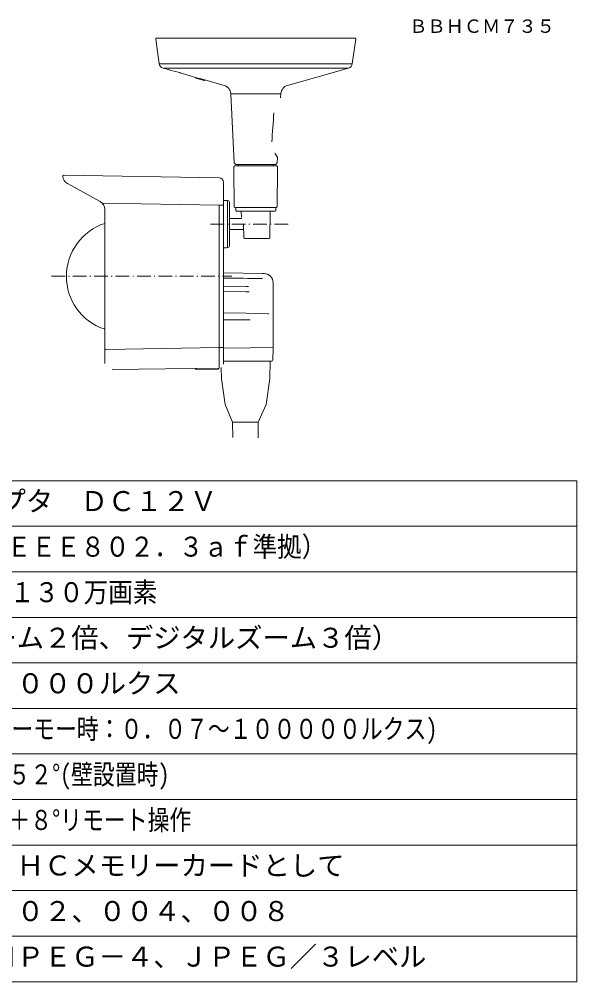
# Model space of a CAD drawing. Units: millimetres, scale not verified. Extents: x -63 to 62, y -57 to 57.
# Drawn here: x 1.3 to 62.5, y -56.7 to 48.9 of the extents above; entities that cross this region are included whole.
import ezdxf
from ezdxf.enums import TextEntityAlignment as Align

# ---------------------------------------------------------------- set-up
doc = ezdxf.new("R2010")
doc.units = ezdxf.units.MM
doc.header["$LTSCALE"] = 0.125
doc.linetypes.add('USER1', pattern=[18.5, 12, -3, 0.5, -3])
doc.layers.add('0-1_WAKU', color=1, linetype='Continuous', lineweight=18)
doc.layers.add('0-5_GAIKEI', color=1, linetype='Continuous', lineweight=18)
doc.layers.add('0-2_MOJI1', color=7, linetype='Continuous')
doc.layers.add('0-3_TOUROKU', color=7, linetype='Continuous')
doc.styles.add('ＭＳ ゴシック', font='')
doc.styles.get('ＭＳ ゴシック').set_extended_font_data('MS Gothic')

msp = doc.modelspace()

# ---------------------------------------------------------------- linework, layer by layer
at = {"layer": '0-1_WAKU', "color": 4}
for p, q in [((62.4892, -1.7326), (-62.5108, -1.7326)), ((62.4892, -56.7326), (62.4892, -1.7326)), ((-62.5108, -56.7326), (62.4892, -56.7326))]:
    msp.add_line(p, q, dxfattribs=at)
at = {"layer": '0-1_WAKU'}
for p, q in [((62.4892, -6.7326), (-62.5108, -6.7326)), ((62.4892, -11.7326), (-62.5108, -11.7326)), ((62.4892, -16.7326), (-62.5108, -16.7326)), ((62.4892, -21.7326), (-62.5108, -21.7326)), ((62.4892, -26.7326), (-62.5108, -26.7326)), ((62.4892, -31.7326), (-62.5108, -31.7326)), ((62.4892, -36.7326), (-62.5108, -36.7326)), ((62.4892, -41.7326), (-62.5108, -41.7326)), ((62.4892, -46.7326), (-62.5108, -46.7326)), ((62.4892, -51.7326), (-62.5108, -51.7326))]:
    msp.add_line(p, q, dxfattribs=at)
at = {"layer": '0-5_GAIKEI', "color": 7}
for p, q in [((16.6278, 44.0401), (16.2485, 46.7391)), ((17.68, 46.853), (16.3475, 46.853)), ((37.913, 46.853), (16.6474, 46.853)), ((37.8372, 44.0401), (38.2165, 46.7391)), ((37.9901, 46.853), (37.913, 46.853)), ((38.1174, 46.853), (37.9901, 46.853)), ((17.6277, 43.385), (17.0583, 43.5464)), ((17.6277, 43.385), (17.6344, 43.3832)), ((30.7111, 41.6482), (37.4067, 43.5464)), ((20.6333, 42.5329), (20.1406, 42.6725)), ((23.7538, 41.6482), (21.6325, 42.2496)), ((24.877, 33.1585), (24.4797, 40.7384)), ((29.9384, 40.2835), (29.947, 40.2958)), ((29.9648, 40.3478), (29.9853, 40.7384)), ((24.8325, 32.7396), (24.9325, 32.8396)), ((24.9825, 33.053), (24.877, 33.1585)), ((24.9825, 33.053), (24.9825, 33.023)), ((29.4825, 33.053), (29.588, 33.1585)), ((29.4825, 33.053), (29.4825, 33.023)), ((29.6325, 32.7396), (29.5325, 32.8396)), ((29.588, 33.1585), (29.6189, 33.7478)), ((23.2012, 31.5134), (6.1954, 31.8103)), ((24.8325, 32.4396), (24.8325, 32.7396)), ((24.8793, 28.3373), (24.8393, 32.4397)), ((24.8793, 28.3393), (24.8393, 32.4397)), ((29.5857, 28.3393), (29.6257, 32.4397)), ((29.5857, 28.3393), (29.6257, 32.4397)), ((29.6325, 32.4396), (29.6325, 32.7396)), ((6.5409, 30.8721), (10.1329, 28.9043)), ((23.6925, 28.5139), (23.6925, 31.0135)), ((10.6525, 12.6681), (10.6525, 28.0272)), ((23.6925, 28.5139), (23.6925, 12.8854)), ((24.9736, 28.2396), (24.8793, 28.3373)), ((24.9736, 28.2396), (24.9956, 28.2396)), ((25.0148, 28.2396), (24.9956, 28.2396)), ((25.0315, 27.9396), (25.0287, 28.2396)), ((25.0315, 27.9396), (25.1325, 27.8396)), ((25.1068, 28.2396), (25.0856, 28.2396)), ((25.1068, 28.2396), (25.134, 28.2396)), ((25.134, 28.2396), (25.2409, 28.2396)), ((25.2634, 28.2396), (25.2409, 28.2396)), ((25.2634, 28.2396), (25.3116, 28.2396)), ((25.6507, 27.1979), (25.6395, 27.8396)), ((28.7749, 24.9396), (28.8255, 27.8396)), ((29.3309, 28.2396), (29.3582, 28.2396)), ((29.3325, 27.8396), (29.4334, 27.9396)), ((29.3793, 28.2396), (29.3582, 28.2396)), ((29.3793, 28.2396), (29.4448, 28.2396)), ((29.4334, 27.9396), (29.4363, 28.2396)), ((29.4447, 28.2396), (29.4502, 28.2396)), ((29.4693, 28.2396), (29.4502, 28.2396)), ((29.4693, 28.2396), (29.4914, 28.2396)), ((29.4914, 28.2396), (29.5679, 28.3189)), ((29.4914, 28.2396), (29.5679, 28.3189)), ((25.9066, 24.9356), (25.8759, 26.4376)), ((28.6731, 24.8396), (28.7749, 24.9396)), ((23.6925, 21.0824), (27.9813, 21.0076)), ((29.1325, 20.0048), (29.1325, 16.2892)), ((29.1325, 15.9944), (29.1325, 12.8945)), ((23.6925, 11.0394), (23.6925, 12.8854)), ((29.1075, 11.4779), (29.1313, 12.8468)), ((10.6525, 11.1207), (10.6525, 12.6664)), ((11.4477, 10.4826), (23.2036, 10.6352)), ((23.4432, 10.6882), (23.4651, 9.4354)), ((28.8265, 11.3796), (28.7933, 9.4785)), ((28.8265, 11.3796), (29.0075, 11.3796)), ((23.4651, 9.4354), (23.8588, 6.6211)), ((28.7933, 9.4785), (28.3862, 6.6211)), ((23.8588, 6.6211), (24.6973, 4.7061)), ((28.3862, 6.6211), (27.5159, 4.7064)), ((24.6987, 2.9961), (24.6973, 4.7068)), ((27.5159, 4.7064), (27.5159, 2.9875))]:
    msp.add_line(p, q, dxfattribs=at)
at = {"layer": '0-5_GAIKEI'}
for p, q in [((16.6278, 44.0401), (17.926, 44.0401)), ((17.0583, 43.5464), (18.3038, 43.5464)), ((37.8372, 44.0401), (17.926, 44.0401)), ((37.4067, 43.5464), (18.3038, 43.5464)), ((20.6333, 42.5007), (20.6333, 42.5329)), ((20.6333, 42.5329), (20.6533, 42.5272)), ((21.5816, 42.2017), (20.6623, 42.4623)), ((24.4797, 40.7384), (24.8167, 40.7384)), ((29.9853, 40.7384), (24.8167, 40.7384)), ((25.3325, 32.8396), (25.3325, 32.983)), ((29.1325, 32.8396), (29.1325, 32.983)), ((29.2243, 32.8396), (29.5325, 32.8396)), ((23.2012, 28.5139), (10.3558, 28.7381)), ((23.6925, 29.0389), (24.0325, 29.0389)), ((23.6925, 29.0389), (24.0325, 29.0389)), ((24.0325, 29.0396), (24.143, 29.0339)), ((23.2012, 28.5139), (23.2012, 12.8854)), ((23.6925, 28.5139), (23.2012, 28.5139)), ((25.1325, 27.8396), (25.4138, 27.8396)), ((25.3116, 28.2396), (25.4566, 28.2396)), ((25.4138, 27.8396), (29.0511, 27.8396)), ((25.4799, 28.2396), (25.4566, 28.2396)), ((25.4799, 28.2396), (25.5449, 28.2396)), ((25.5475, 28.2396), (25.7263, 28.2396)), ((25.7496, 28.2396), (25.7263, 28.2396)), ((25.7496, 28.2396), (25.8326, 28.2396)), ((25.8347, 28.2396), (25.8326, 28.2396)), ((25.8347, 28.2396), (26.0418, 28.2396)), ((26.0644, 28.2396), (26.0418, 28.2396)), ((26.0644, 28.2396), (26.1582, 28.2396)), ((26.1643, 28.2396), (26.1582, 28.2396)), ((26.1643, 28.2396), (26.3934, 28.2396)), ((26.4146, 28.2396), (26.3934, 28.2396)), ((26.4146, 28.2396), (26.5165, 28.2396)), ((26.5264, 28.2396), (26.5165, 28.2396)), ((26.5264, 28.2396), (26.7706, 28.2396)), ((26.7897, 28.2396), (26.7706, 28.2396)), ((26.7897, 28.2396), (26.8965, 28.2396)), ((26.9099, 28.2396), (26.8965, 28.2396)), ((26.9099, 28.2396), (27.1618, 28.2396)), ((27.1783, 28.2396), (27.1618, 28.2396)), ((27.1783, 28.2396), (27.2867, 28.2396)), ((27.3032, 28.2396), (27.2867, 28.2396)), ((27.3032, 28.2396), (27.5551, 28.2396)), ((27.5685, 28.2396), (27.5551, 28.2396)), ((27.5685, 28.2396), (27.6752, 28.2396)), ((27.6944, 28.2396), (27.6752, 28.2396)), ((27.6944, 28.2396), (27.9386, 28.2396)), ((27.9485, 28.2396), (27.9386, 28.2396)), ((27.9485, 28.2396), (28.0504, 28.2396)), ((28.0715, 28.2396), (28.0504, 28.2396)), ((28.0715, 28.2396), (28.3007, 28.2396)), ((28.3067, 28.2396), (28.3007, 28.2396)), ((28.3067, 28.2396), (28.4006, 28.2396)), ((28.4232, 28.2396), (28.4006, 28.2396)), ((28.4232, 28.2396), (28.6303, 28.2396)), ((28.6323, 28.2396), (28.6303, 28.2396)), ((28.6323, 28.2396), (28.7154, 28.2396)), ((28.7387, 28.2396), (28.7154, 28.2396)), ((28.7387, 28.2396), (28.9174, 28.2396)), ((28.9173, 28.2396), (28.9851, 28.2396)), ((29.0084, 28.2396), (28.9851, 28.2396)), ((29.0084, 28.2396), (29.1534, 28.2396)), ((29.0511, 27.8396), (29.3325, 27.8396)), ((29.1533, 28.2396), (29.2015, 28.2396)), ((29.2241, 28.2396), (29.2015, 28.2396)), ((29.2241, 28.2396), (29.331, 28.2396)), ((24.3325, 27.0396), (25.719, 27.0396)), ((24.3325, 26.9593), (24.3325, 27.0396)), ((24.3325, 25.92), (24.3325, 26.9593)), ((24.3325, 25.8396), (24.3325, 25.92)), ((24.3325, 25.8396), (25.8881, 25.8396)), ((23.6925, 23.8404), (24.0325, 23.8404)), ((27.9813, 21.0076), (28.1499, 21.0046)), ((26.1848, 19.5889), (23.6925, 19.6324)), ((26.1848, 18.989), (23.6925, 19.0325)), ((26.1848, 19.5889), (26.45, 19.5843)), ((26.1848, 18.989), (26.5163, 18.9844)), ((26.1848, 16.6389), (23.6925, 16.6824)), ((26.1848, 16.6389), (28.5695, 16.5945)), ((29.1325, 15.9944), (29.1325, 16.2892)), ((23.2012, 12.8854), (10.7542, 12.6681)), ((23.6925, 12.8854), (23.2012, 12.8854)), ((26.6172, 12.8678), (23.6925, 12.8167)), ((26.6172, 12.8678), (29.1325, 12.8945)), ((10.6525, 12.6681), (10.7542, 12.6681)), ((10.6525, 12.6664), (10.6525, 12.6681)), ((10.7542, 12.6664), (10.7542, 12.6681)), ((20.6325, 10.6017), (20.6325, 10.526)), ((20.6935, 10.6025), (20.6935, 10.466)), ((23.1925, 10.6351), (23.1925, 10.6079)), ((23.6925, 11.3796), (28.8265, 11.3796)), ((23.0942, 10.5079), (20.6935, 10.466)), ((27.5159, 4.7064), (24.6969, 4.7068))]:
    msp.add_line(p, q, dxfattribs=at)
at = {"layer": '0-5_GAIKEI', "linetype": 'USER1'}
for p, q in [((22.2483, 26.4396), (30.9955, 26.4396)), ((4.792, 20.6996), (24.5942, 20.6996))]:
    msp.add_line(p, q, dxfattribs=at)
at = {"layer": '0-5_GAIKEI', "color": 7}
for points in [[(20.1406, 42.6725), (19.5697, 42.8551), (18.9212, 43.0453), (18.8786, 43.0573)], [(25.0148, 28.2396), (25.0202, 28.2396), (25.0856, 28.2396)], [(26.0212, 24.8396), (28.4801, 24.8396), (28.6731, 24.8396)]]:
    msp.add_lwpolyline(points, dxfattribs=at)
at = {"layer": '0-5_GAIKEI'}
for points in [[(21.6325, 42.2401), (21.6325, 42.2472), (21.6325, 42.2567)], [(24.9325, 32.8396), (25.2406, 32.8396), (29.2243, 32.8396)], [(25.0225, 32.983), (27.2325, 32.983), (29.4425, 32.983)], [(24.0325, 23.8396), (24.143, 23.8454), (24.143, 27.7367), (24.143, 29.0339)], [(24.3325, 24.0452), (24.3325, 27.6369), (24.3325, 28.8341)]]:
    msp.add_lwpolyline(points, dxfattribs=at)
at = {"layer": '0-5_GAIKEI', "color": 7}
for centre, radius, start, end in [((16.3475, 46.753), 0.1, 90, 188), ((38.1174, 46.753), 0.1, 352, 90), ((17.222, 44.1236), 0.6, 188, 254.17178), ((7.7981, 3.286), 41.2861, 74.43194, 76.22647), ((7.7901, 3.2589), 41.3143, 74.43134, 76.21502), ((37.243, 44.1236), 0.6, 285.82823, 352), ((37.3304, 101.392), 61.1816, 254.18191, 255.0747), ((21.3933, 41.5513), 0.745, 71.26755, 76.08374), ((23.4811, 40.6861), 1, 3, 74.17178), ((30.9839, 40.6861), 1, 105.82822, 177), ((29.8624, 40.3539), 0.1026, 325.5443, 356.59194), ((-677.9744, 88.358), 708.9434, 355.71972, 355.97905), ((-677.8147, 88.3455), 708.7832, 355.71975, 355.97916), ((34.4724, 37.2035), 5.9365, 210.25476, 214.76142), ((29.5171, 33.7524), 0.1019, 357.38506, 34.26998), ((25.0225, 33.023), 0.04, 180.00001, 270), ((29.4425, 33.023), 0.04, 270, 0), ((6.1929, 31.6703), 0.14, 89, 181.87813), ((6.9925, 31.6965), 0.94, 181.87812, 241.28493), ((23.1925, 31.0135), 0.5, 0, 89), ((9.6525, 28.0272), 1, 0.00001, 61.28492), ((32.8488, 33.1724), 10.7726, 229.8748, 230.66981), ((28.1325, 20.0048), 1, 0, 89), ((29.0075, 11.4796), 0.1, 270, 358.99999)]:
    msp.add_arc(centre, radius, start, end, dxfattribs=at)
at = {"layer": '0-5_GAIKEI'}
for centre, radius, start, end in [((20.6733, 42.5007), 0.04, 180.00001, 254.17172), ((21.5925, 42.2402), 0.04, 254.19183, 359.97996), ((23.5925, 28.7356), 0.1, 359.49403, 0), ((24.1325, 28.8341), 0.2, 0.00001, 87), ((12.5325, 20.6996), 6.1, 107.95055, 251.2572), ((24.1325, 24.0452), 0.2, 273.00001, 0.00001), ((-51.1884, -6926.3949), 6947.3039, 89.34706, 89.38243), ((24.9073, 530.1923), 514.2635, 269.86465, 270.19051), ((28.5596, 15.9434), 0.6511, 81.6582, 89.13165), ((-730.0506, 10.5197), 753.2555, 0.01075, 0.17995), ((28.1325, 12.8945), 1, 357.25493, 0), ((23.0925, 10.6079), 0.1, 271, 0), ((23.0203, 10.6543), 0.1845, 354.03575, 2.08055), ((20.6925, 10.526), 0.06, 179.99999, 271)]:
    msp.add_arc(centre, radius, start, end, dxfattribs=at)

# ---------------------------------------------------------------- texts
at = {"layer": '0-2_MOJI1', "style": 'ＭＳ ゴシック'}
for s, p in [('専用ＡＣアダプタ\u3000ＤＣ１２Ｖ', (-19.0108, -5.7326)), ('６倍(Ｅｘ ズーム２倍、デジタルズーム３倍）', (-20.0108, -20.7326)), ('０．６～１０００００ルクス', (-20.0108, -25.7326)), ('専用ＳＤ／ＳＤＨＣメモリーカードとして', (-20.0108, -45.7326)), ('ＢＢ－ＨＣＣ００２、００４、００８', (-20.0108, -50.7326)), ('Ｈ．２６４、ＭＰＥＧ－４、ＪＰＥＧ／３レベル', (-20.0108, -55.7326))]:
    msp.add_text(s, height=2.199, dxfattribs=at).set_placement(p, align=Align.BOTTOM_LEFT)
for s, width, p in [('ＰｏＥ給電（ＩＥＥＥ８０２．３ａｆ準拠）', 0.9, (-19.0108, -10.7326)), ('１／３インチ 約１３０万画素', 0.9, (-20.0108, -15.7326)), ('(カラーナイトビューモー時：０．０７～１０００００ルクス)', 0.8, (-20.0108, -30.7326)), ('パン：－５２°～＋５２°(壁設置時)', 0.8, (-20.0108, -35.7326)), ('チルト：－４５°～＋８°リモート操作', 0.8, (-20.0108, -40.7326))]:
    msp.add_text(s, height=2.199, dxfattribs=dict(at, width=width)).set_placement(p, align=Align.BOTTOM_LEFT)
at = {"layer": '0-3_TOUROKU', "style": 'ＭＳ ゴシック'}
msp.add_text('ＢＢＨＣＭ７３５', height=1.466, dxfattribs=at).set_placement((44.0891, 46.9834), align=Align.BOTTOM_LEFT)

doc.saveas('drawing.dxf')
